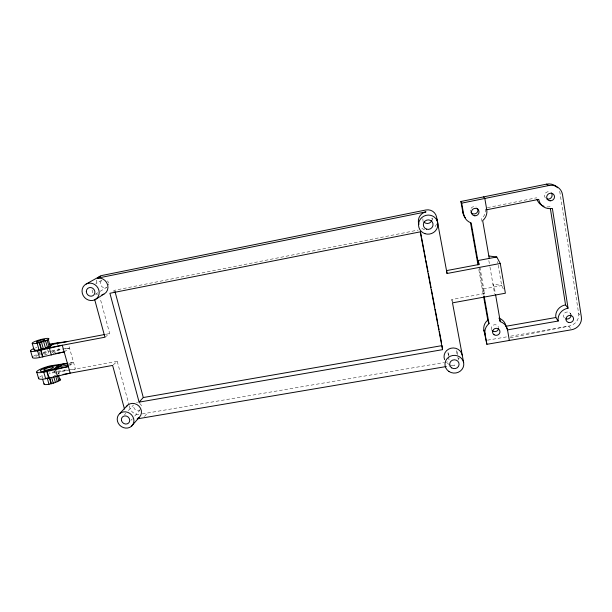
<?xml version="1.0" encoding="UTF-8"?>
<svg xmlns="http://www.w3.org/2000/svg" width="612" height="612" viewBox="0 0 612 612"><rect width="100%" height="100%" fill="white"/><g stroke="black" fill="none" stroke-linecap="round" stroke-linejoin="round"><path stroke-width="0.46" stroke-dasharray="3.06 2.29" d="M144.493 416.466L147.423 413.024M131.037 420.283L132.291 418.86M134.793 416.022L139.804 410.354M124.511 414.745L125.797 413.36M128.352 410.576L133.477 405.006M113.274 364.844L117.236 361.355L129.117 405.221M63.962 371.094L65.063 370.237L67.886 369.9M117.236 361.355L60.787 371.668L58.094 373.741A8.645 1.683 -15.9 0 0 57.1 372.28M69.646 365.54L73.578 362.511L68.873 363.092M104.935 337.212L109.701 333.563L100.062 297.99M64.176 351.938L69.516 348.098L51.484 350.577M53.206 353.629L59.157 349.46L57.291 342.911M52.066 352.78L54.843 350.844L61.56 349.59M113.075 291.266L114.666 290.264L418.203 230.043M95.243 294.303L99.305 291.832M100.116 291.343L106.618 287.395A4.315 3.978 50.6 0 1 100.98 285.46A4.315 3.978 50.6 0 1 102.434 279.875L95.832 283.662M54.154 375.684L55.424 375.187M55.111 371.614L52.181 372.241A12.271 2.387 -15.9 0 0 49.136 373.06M487.412 207.629L536.648 197.775M510.263 337.755L568.892 326.12A11.582 10.748 -16.2 0 0 578.638 313.512L560.018 193.101A12.011 11.307 -31.7 0 0 559.452 190.936M105.968 334.267L109.701 333.563M65.094 348.924L69.516 348.098M69.171 363.321L73.578 362.511M69.194 364.844L70.969 364.522M452.184 301.395L451.84 299.52L484.566 293.538L479.586 265.348M487.565 340.165L506.889 336.822M510.63 336.179L568.892 326.12L570.935 329.042M142.252 413.903L443.708 362.587M444.649 362.426L449.353 361.623M449.101 366.068L454.747 365.112A9.142 8.645 -2 0 1 452.367 365.219M51.37 351.349L54.843 350.844M57.413 371.27L65.063 370.237L64.604 368.623M60.787 371.668L51.676 373.091A8.645 1.683 -15.9 0 0 49.526 373.664M68.827 369.786L75.406 368.998L68.819 345.627M578.638 313.512L579.732 314.897M570.177 313.214L571.21 314.599M503.324 288.979L501.679 285.59L497.548 261.599M484.566 293.538L482.883 289.048L501.679 285.59L492.92 283.991L494.236 286.959L495.376 293.523M39.222 351.885L39.987 354.524M58.698 372.677L59.165 374.307M54.399 370.681L55.899 375.89M47.56 349.483L48.578 353.002A4.345 0.75 -15.5 0 1 43.766 355.151M92.068 289.966L93.055 293.599M129.362 406.131L129.859 407.959A8.3 7.551 38 0 0 139.666 414.347M451.84 299.52L452.498 302.848M478.974 267L484.038 295.596M478.836 269.601L483.48 295.795M456.919 351.709L458.526 360.736M482.019 221.498L481.537 218.706A11.613 11.177 -29.8 0 0 485.553 208.003M488.835 260.567L489.814 266.189M489.983 267.123L494.695 294.15M432.34 219.93L432.026 218.048A4.644 4.536 -26.7 0 1 432.087 219.234M448.068 353.231L448.451 355.947M448.581 356.857L449.223 361.394M423.076 221.506L422.93 219.869A4.644 4.536 -26.7 0 1 422.861 218.683M42.916 353.889A4.345 0.75 -15.5 0 1 48.578 353.009M36.054 356.62A8.683 1.492 -15.5 0 1 37.921 354.983M39.512 354.279A8.683 1.492 -15.5 0 1 40.759 353.805M43.536 352.917A8.683 1.492 -15.5 0 1 49.633 351.602M42.664 377.91A8.645 1.683 -15.9 0 1 42.832 376.518M107.414 280.893A4.315 3.978 50.6 0 1 108.492 282.843M108.645 283.93A4.315 3.978 50.6 0 1 108.515 285.001M97.538 294.548A8.775 8.063 50.5 0 1 96.168 293.944M140.431 409.642A4.146 3.779 38 0 1 133.722 405.274M136.553 402.757A4.146 3.779 38 0 1 137.593 402.719M139.605 403.423A4.146 3.779 38 0 1 141.471 407.982M450.042 364.737A9.142 8.645 -2 0 1 446.714 362.748M564.272 317.819A3.787 3.511 -16.2 0 1 565.733 312.327A3.787 3.511 -16.2 0 1 570.95 314.859M545.292 197.944A3.924 3.695 -31.7 0 1 549.714 191.87M96.298 283.042A8.637 7.956 50.6 0 1 97.354 278.95M456.567 350.645A4.498 4.253 -2.3 0 1 456.713 353.904M449.055 355.22A4.498 4.253 -2.3 0 1 448.267 351.036M459.382 357.905A8.989 8.514 -2.3 0 1 458.266 358.953M33.561 356.238A12.339 2.119 -15.5 0 1 37.47 354.31M43.169 352.382A12.339 2.119 -15.5 0 1 49.174 350.936M35.572 347.777A12.355 2.035 -15.4 0 1 36.888 347.279M39.642 377.107A12.271 2.387 -15.9 0 1 42.687 375.416M491.589 329.692A3.672 3.465 -9.8 0 1 493.861 324.895A3.672 3.465 -9.8 0 1 498.543 327.565M550.073 206.672A12.011 11.307 -31.7 0 1 546.998 206.894M470.483 211.018A3.794 3.657 -29.8 0 1 470.444 210.054M471.118 208.241A3.794 3.657 -29.8 0 1 476.366 207.193M436.601 223.908A9.455 9.226 -26 0 1 433.824 227.901M424.583 229.737A9.455 9.226 -26 0 1 420.589 227.09"/><path stroke-width="0.92" d="M131.496 426.25A8.66 7.834 37.9 0 0 127.724 412.32A8.66 7.834 37.9 0 0 117.496 421.308A8.66 7.834 37.9 0 0 131.496 426.25L139.1 417.468M139.1 402.13L143.285 397.532L442.063 345.612L442.553 349.659L139.1 402.13L109.908 293.27L420.207 231.856L442.553 349.659M119.623 413.689L127.564 405.228M58.576 375.255L57.413 376.151L45.671 378.744A12.271 2.387 -15.9 0 1 38.755 377.964M63.227 363.788L55.524 369.572L43.766 372.165A12.294 2.303 -15.8 0 1 37.171 371.102A12.294 2.303 -15.8 0 1 50.337 365.823L67.932 363.207M58.943 365.203L49.824 366.649A8.652 1.622 -15.8 0 0 40.553 370.367A8.652 1.622 -15.8 0 0 45.204 371.117L53.474 369.281L58.943 365.203L67.404 363.65M50.605 347.448L49.411 348.266L37.592 350.883A12.355 2.035 -15.4 0 1 33.3 348.756M56.151 343.684L57.291 342.911L67.657 341.511M39.589 342.682L41.517 349.36L47.376 348.06L52.969 344.288L105.027 334.443M44.118 383.663A8.629 1.737 -16.1 0 0 49.006 384.26L55.417 382.515L59.968 380.289A8.629 1.737 -16.1 0 0 60.022 378.889M95.005 299.696A9.027 8.27 50.2 0 0 94.829 284.626A9.027 8.27 50.2 0 0 82.031 291.19A9.027 8.27 50.2 0 0 95.005 299.696L103.864 294.173M34.861 349.054A8.698 1.438 -15.4 0 0 39.061 349.903L45.54 348.197L50.192 346.163A8.698 1.438 -15.4 0 0 50.314 344.992M86.208 283.991L100.33 276.104M48.294 339.53A8.713 1.377 -15.3 0 0 43.988 338.803A8.713 1.377 -15.3 0 0 32.903 342.475A8.713 1.377 -15.3 0 0 37.133 343.233L43.62 341.534L48.294 339.53L50.192 346.163M32.65 357.033A12.339 2.119 -15.5 0 0 39.528 357.561L64.176 351.938L55.21 353.614M478.485 264.246L471.171 222.921A11.804 11.36 -29.4 0 1 463.705 214.376L462.871 212.54L460.897 201.486L546.524 184.151A12.011 11.307 -31.7 0 1 557.57 187.762M460.897 201.486L461.7 203.138L548.788 185.535A12.217 11.49 -31.4 0 1 562.505 194.639L581.362 316.978A11.773 10.917 -16 0 1 571.44 329.776L486.9 344.304L483.878 330.136A11.238 10.603 -9.8 0 1 487.787 320.114L483.648 296.728M489.256 258.409L482.677 220.641A11.804 11.36 -29.4 0 0 486.769 209.763L538.728 199.39A12.217 11.49 -31.4 0 0 552.384 208.44L568.051 308.188A11.773 10.917 -16 0 0 558.19 321.032L507.524 329.876A11.421 10.764 -9.5 0 0 500.279 321.644L499.576 319.9M500.272 263.466L496.753 256.986L477.834 260.574L479.418 264.407L446.492 270.626L447.066 273.488L500.272 263.466L505.382 293.217L452.498 302.848L463.659 362.664M47.376 348.06L104.935 337.212L94.791 299.957M56.227 367.231L68.307 365.012M53.474 369.281L68.314 366.557L55.524 369.572L57.413 376.151L70.181 373.144L62.279 345.252L49.411 348.266L51.331 354.945M63.036 374.445L112.616 365.418L124.496 409.061M498.879 318.148A11.238 10.603 -9.8 0 1 506.017 326.257L555.849 317.513A11.582 10.748 -16.2 0 1 565.542 304.86L550.372 208.562M137.203 418.883L446.278 366.542M49.61 344.051L57.291 342.911M50.36 344.671L52.969 344.288M488.889 255.992L496.753 256.986M546.524 184.151L548.788 185.535M565.542 304.86L568.051 308.188M483.633 196.88L484.819 198.464L486.769 209.763M555.849 317.513L558.19 321.032M506.017 326.257L507.524 329.876L509.345 340.448M487.787 320.114L489.003 323.641A11.421 10.764 -9.5 0 0 485.025 333.808L486.9 344.304M483.878 330.136L485.025 333.808M30.6 351.02L32.528 357.637M36.751 372.119L38.655 378.644M37.592 350.883L39.528 357.561M43.766 372.165L45.671 378.744M32.206 343.378L34.134 350.01M42.633 379.241L44.064 384.152M41.471 342.192L43.391 348.863M51.638 377.451L53.298 383.211M49.541 377.13L51.439 383.716M39.252 342.774L41.18 349.444M49.205 377.214L51.11 383.808M41.012 350.125L42.947 356.804M47.17 371.423L49.067 377.994M40.614 350.232L42.549 356.911M46.772 371.522L48.677 378.101M37.133 343.233L39.061 349.903M47.101 377.665L49.006 384.26M58.561 375.378L59.968 380.289M47.155 340.15L49.059 346.797M57.222 375.255L58.867 381.001M45.563 340.838L47.476 347.494M55.661 376.005L57.314 381.758M43.62 341.534L45.54 348.197M53.757 376.755L55.417 382.515M114.911 291.182L143.285 397.532M420.436 231.543L421.316 236.217M421.676 238.091L424.33 252.113M424.69 253.988L425.577 258.662M425.929 260.528L428.056 271.751M428.415 273.618L431.07 287.648M431.429 289.514L432.309 294.188M432.669 296.063L434.795 307.278M435.147 309.152L437.809 323.174M438.161 325.048L439.049 329.723M439.408 331.589L441.535 342.812M447.066 273.488L436.586 217.13A9.295 9.073 -26.7 0 0 425.791 210L102.311 275.408A8.637 7.956 50.6 0 0 98.639 277.312M484.207 296.529L489.003 323.641M470.544 222.822L478.01 264.92M461.7 203.138L463.705 214.376M495.536 294.464L500.279 321.644M551.32 192.933A3.924 3.695 -31.7 0 1 546.899 199.007M570.965 315.784A3.787 3.511 -16.2 0 1 565.832 318.844M101.86 294.869A8.775 8.063 50.5 0 0 107.666 284.917A8.775 8.063 50.5 0 0 97.346 278.185L426.021 211.859A9.455 9.226 -26 0 0 418.929 224.359M126.279 406.758A8.43 7.658 38 0 1 139.1 406.246A8.43 7.658 38 0 1 137.417 418.57M465.365 217.742A11.613 11.177 -29.8 0 1 462.871 212.54M431.835 220.404A4.644 4.536 -26.7 0 1 423.955 221.98M461.356 350.944A8.989 8.514 -2.3 0 1 461.456 353.17M444.587 359.611A9.142 8.645 -2 0 1 450.792 348.266A9.142 8.645 -2 0 1 462.167 355.082M498.573 328.468A3.672 3.465 -9.8 0 1 492.094 330.449M544.014 206.328A12.011 11.307 -31.7 0 1 536.976 199.221M436.999 219.111A9.455 9.226 -26 0 1 437.152 220.725M477.605 208.623A3.794 3.657 -29.8 0 1 475.761 213.573A3.794 3.657 -29.8 0 1 470.773 211.928M37.959 342.253A4.361 0.689 -15.3 0 0 44.76 340.004A4.361 0.689 -15.3 0 0 39.084 340.739A4.361 0.689 -15.3 0 0 37.959 342.253M45.556 370.237A5.049 0.949 -15.8 0 0 53.382 367.475A5.049 0.949 -15.8 0 0 46.78 368.217A5.049 0.949 -15.8 0 0 45.556 370.237M474.858 215.814A3.856 3.71 -29.4 0 0 478.691 210.398A3.856 3.71 -29.4 0 0 472.097 210.008A3.856 3.71 -29.4 0 0 474.858 215.814M494.083 334.741A3.733 3.519 -9.5 0 0 499.958 332.125A3.733 3.519 -9.5 0 0 494.718 328.659A3.733 3.519 -9.5 0 0 494.083 334.741M568.334 322.394A3.848 3.565 -16 0 0 573.543 318.347A3.848 3.565 -16 0 0 567.385 316.282A3.848 3.565 -16 0 0 568.334 322.394M550.15 200.828A3.993 3.756 -31.4 0 0 554.197 195.297A3.993 3.756 -31.4 0 0 547.434 194.914A3.993 3.756 -31.4 0 0 550.15 200.828M86.323 291.534A4.514 4.139 50.2 0 0 92.81 295.78A4.514 4.139 50.2 0 0 92.718 288.244A4.514 4.139 50.2 0 0 86.323 291.534M121.528 420.651A4.33 3.917 37.9 0 0 128.528 423.114A4.33 3.917 37.9 0 0 126.638 416.152A4.33 3.917 37.9 0 0 121.528 420.651M451.671 367.873A4.705 4.437 -1.4 0 0 459.061 364.607A4.705 4.437 -1.4 0 0 452.39 360.208A4.705 4.437 -1.4 0 0 451.671 367.873M448.963 371.492A9.417 8.882 -1.5 0 0 463.758 364.982A9.417 8.882 -1.5 0 0 450.424 356.169A9.417 8.882 -1.5 0 0 448.963 371.492M426.579 229.171A4.873 4.751 -24.7 0 0 432.975 223.701A4.873 4.751 -24.7 0 0 425.065 221.062A4.873 4.751 -24.7 0 0 426.579 229.171M424.95 233.669A9.738 9.509 -24.7 0 0 437.764 222.745A9.738 9.509 -24.7 0 0 421.943 217.459A9.738 9.509 -24.7 0 0 424.95 233.669"/></g></svg>
